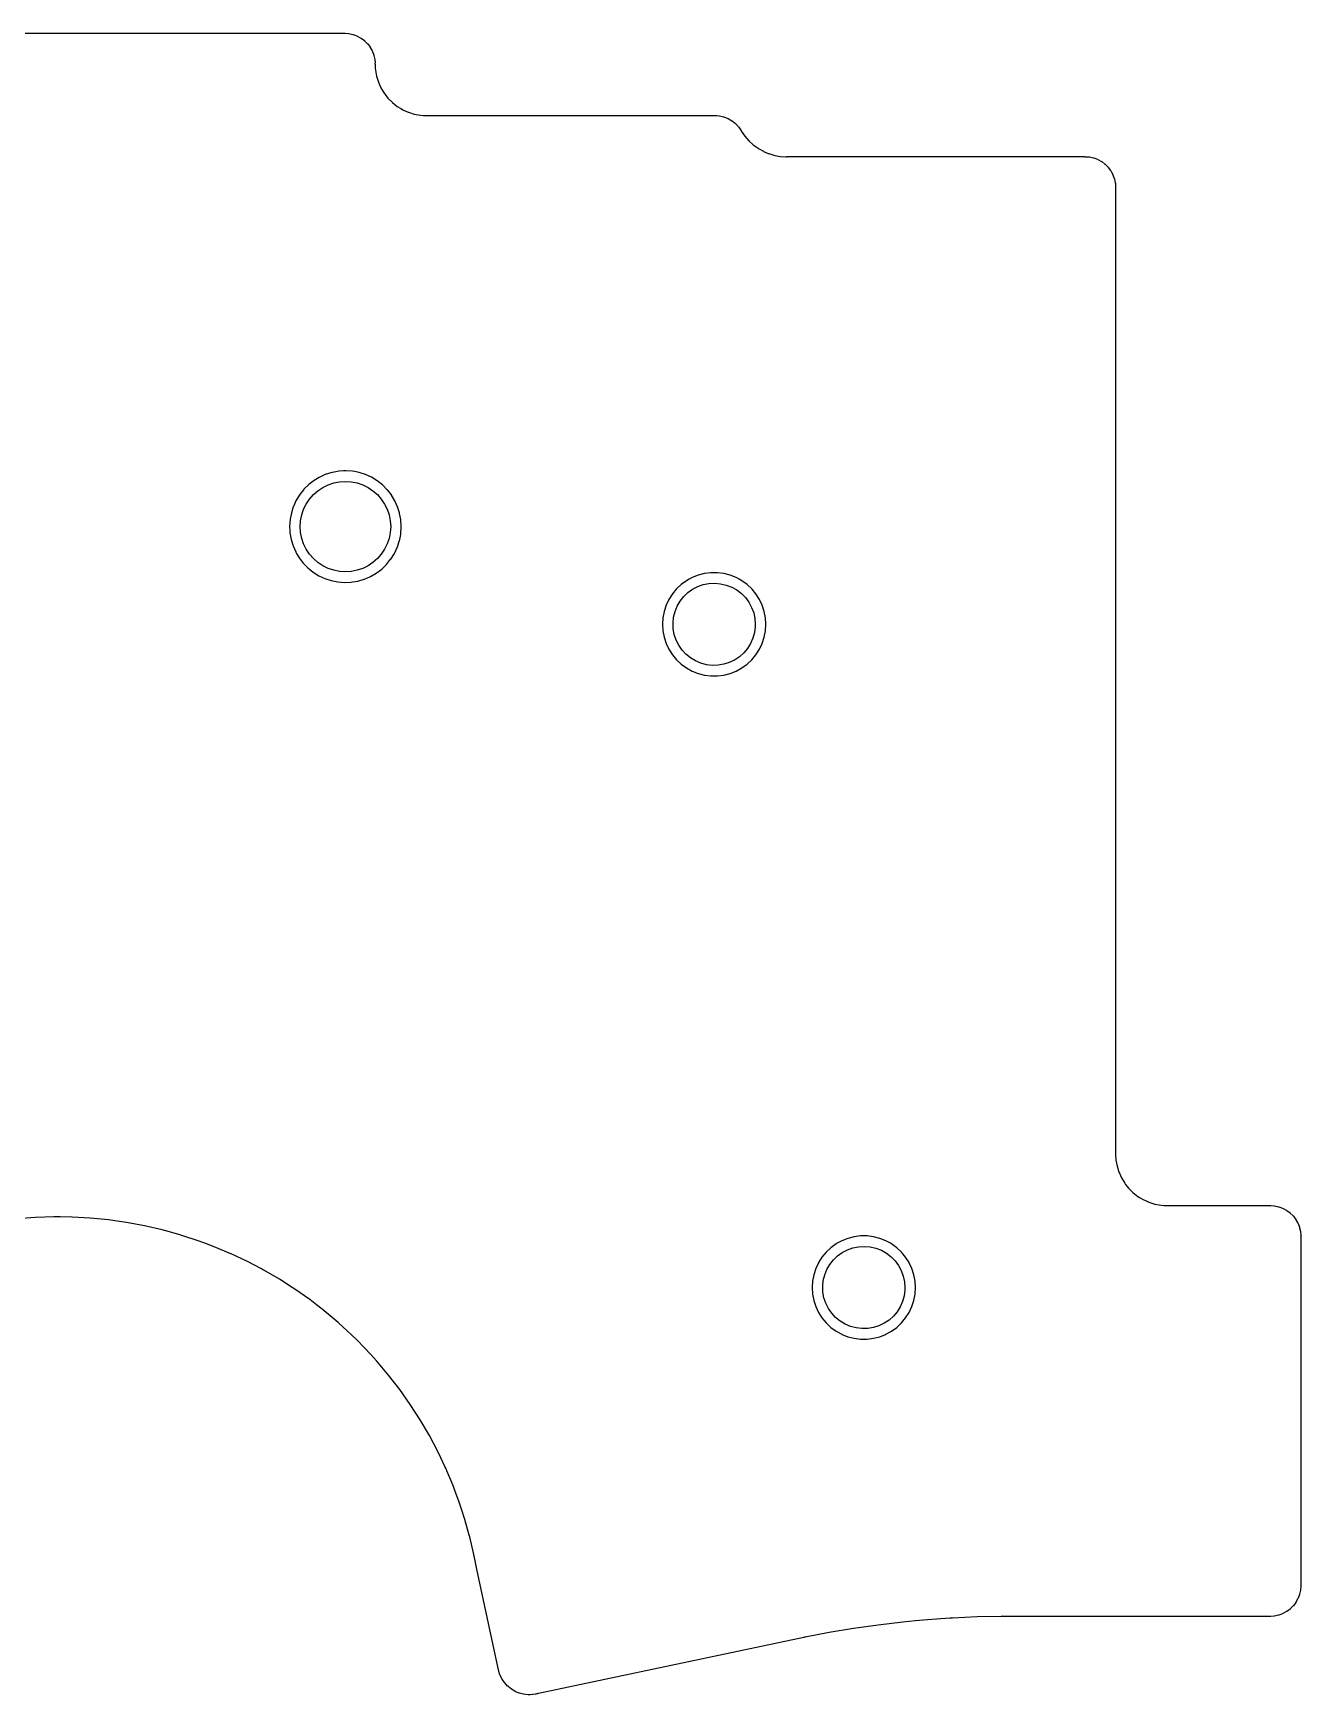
# Model space of a CAD drawing. Extents: x 84 to 209, y -139 to -58.
# Drawn here: x 147.1 to 208.8, y -139.1 to -58.3 of the extents above; entities that cross this region are included whole.
import ezdxf

# ---------------------------------------------------------------- set-up
doc = ezdxf.new("R2010")
doc.units = 0
doc.layers.add('BLACK', color=7, linetype='CONTINUOUS')

msp = doc.modelspace()

# ---------------------------------------------------------------- linework, layer by layer
at = {"layer": 'BLACK', "linetype": 'CONTINUOUS'}
for p, q in [((144.317, -58.2585), (162.226, -58.2585)), ((162.226, -58.2585), (162.245, -58.26)), ((162.245, -58.26), (162.26, -58.2623)), ((162.26, -58.2623), (162.26, -58.2623)), ((162.26, -58.2623), (162.269, -58.2637)), ((162.269, -58.2637), (162.284, -58.2617)), ((162.284, -58.2617), (162.309, -58.261)), ((162.309, -58.261), (162.478, -58.273)), ((162.478, -58.273), (162.496, -58.2756)), ((162.496, -58.2756), (162.686, -58.317)), ((162.686, -58.317), (162.704, -58.3221)), ((162.704, -58.3221), (162.886, -58.3901)), ((162.886, -58.3901), (162.903, -58.3976)), ((162.903, -58.3976), (163.073, -58.491)), ((163.073, -58.491), (163.089, -58.5007)), ((163.089, -58.5007), (163.245, -58.6174)), ((163.245, -58.6174), (163.258, -58.6292)), ((163.258, -58.6292), (163.396, -58.7669)), ((163.396, -58.7669), (163.408, -58.7805)), ((163.408, -58.7805), (163.524, -58.9364)), ((163.524, -58.9364), (163.534, -58.9515)), ((163.534, -58.9515), (163.627, -59.1225)), ((163.627, -59.1225), (163.635, -59.1389)), ((163.635, -59.1389), (163.703, -59.3214)), ((163.703, -59.3214), (163.708, -59.3386)), ((163.708, -59.3386), (163.749, -59.5289)), ((163.749, -59.5289), (163.752, -59.5467)), ((163.752, -59.5467), (163.763, -59.705)), ((163.762, -59.7327), (163.761, -59.7375)), ((163.761, -59.7375), (163.761, -59.7435)), ((163.761, -59.7435), (163.761, -59.7437)), ((163.761, -59.7437), (163.761, -59.744)), ((163.761, -59.744), (163.761, -59.75)), ((163.761, -59.75), (163.762, -59.7548)), ((163.763, -59.705), (163.762, -59.7278)), ((163.762, -59.7278), (163.763, -59.7278)), ((163.763, -59.7278), (163.762, -59.7327)), ((163.762, -59.7548), (163.762, -59.7573)), ((163.762, -59.7573), (163.763, -59.7629)), ((163.763, -59.7629), (163.772, -59.9197)), ((163.772, -59.9197), (163.774, -59.9572)), ((163.774, -59.9572), (163.78, -60.0529)), ((163.78, -60.0529), (163.835, -60.3514)), ((163.835, -60.3514), (163.925, -60.6412)), ((163.925, -60.6412), (163.927, -60.6446)), ((163.927, -60.6446), (163.927, -60.6446)), ((163.927, -60.6446), (163.964, -60.7267)), ((163.964, -60.7267), (164.05, -60.9179)), ((164.05, -60.9179), (164.207, -61.1776)), ((164.207, -61.1776), (164.209, -61.1806)), ((164.209, -61.1806), (164.209, -61.1806)), ((164.209, -61.1806), (164.253, -61.2363)), ((164.253, -61.2363), (164.394, -61.4165)), ((164.394, -61.4165), (164.609, -61.6311)), ((164.609, -61.6311), (164.847, -61.8182)), ((164.847, -61.8182), (165.025, -61.9255)), ((165.025, -61.9255), (165.104, -61.9733)), ((165.104, -61.9733), (165.104, -61.9733)), ((165.104, -61.9733), (165.107, -61.9752)), ((165.107, -61.9752), (165.148, -61.9937)), ((165.148, -61.9937), (165.38, -62.0982)), ((165.38, -62.0982), (165.38, -62.0982)), ((165.38, -62.0982), (165.384, -62.0998)), ((165.384, -62.0998), (165.674, -62.1901)), ((165.674, -62.1901), (165.972, -62.2448)), ((165.972, -62.2448), (165.976, -62.245)), ((165.976, -62.245), (165.976, -62.245)), ((165.976, -62.245), (166.108, -62.253)), ((166.108, -62.253), (166.244, -62.2612)), ((166.244, -62.2612), (166.257, -62.2627)), ((166.257, -62.2627), (166.262, -62.2636)), ((166.262, -62.2636), (166.269, -62.2637)), ((166.269, -62.2637), (166.27, -62.2637)), ((166.27, -62.2637), (166.27, -62.2637)), ((166.27, -62.2637), (166.275, -62.2637)), ((166.275, -62.2637), (166.303, -62.2598)), ((166.303, -62.2598), (166.32, -62.2585)), ((166.32, -62.2585), (180.226, -62.2585)), ((180.226, -62.2585), (180.245, -62.26)), ((180.245, -62.26), (180.26, -62.2623)), ((180.26, -62.2623), (180.26, -62.2623)), ((180.26, -62.2623), (180.269, -62.2637)), ((180.269, -62.2637), (180.283, -62.2618)), ((180.283, -62.2618), (180.309, -62.2611)), ((180.309, -62.2611), (180.376, -62.2661)), ((180.376, -62.2661), (180.489, -62.2746)), ((180.489, -62.2746), (180.507, -62.2774)), ((180.507, -62.2774), (180.707, -62.3232)), ((180.707, -62.3232), (180.725, -62.3288)), ((180.725, -62.3288), (180.916, -62.404)), ((180.916, -62.404), (180.933, -62.4122)), ((180.933, -62.4122), (181.11, -62.515)), ((181.11, -62.515), (181.126, -62.5257)), ((181.126, -62.5257), (181.286, -62.654)), ((181.286, -62.654), (181.299, -62.6669)), ((181.299, -62.6669), (181.438, -62.8175)), ((181.438, -62.8175), (181.45, -62.8324)), ((181.45, -62.8324), (181.547, -62.9758)), ((181.547, -62.9758), (181.555, -62.9909)), ((181.555, -62.9909), (181.555, -62.9909)), ((181.555, -62.9909), (181.559, -62.9976)), ((181.559, -62.9976), (181.56, -62.9997)), ((181.56, -62.9997), (181.562, -63.0071)), ((181.562, -63.0071), (181.565, -63.0101)), ((181.565, -63.0101), (181.566, -63.0136)), ((181.566, -63.0136), (181.572, -63.0244)), ((181.572, -63.0244), (181.577, -63.0297)), ((181.577, -63.0297), (181.583, -63.0382)), ((181.583, -63.0382), (181.735, -63.2591)), ((181.735, -63.2591), (181.739, -63.2654)), ((181.739, -63.2654), (181.932, -63.4865)), ((181.932, -63.4865), (181.935, -63.4889)), ((181.935, -63.4889), (181.935, -63.4889)), ((181.935, -63.4889), (182.146, -63.6818)), ((182.146, -63.6818), (182.149, -63.6843)), ((182.149, -63.6843), (182.151, -63.6864)), ((182.151, -63.6864), (182.151, -63.6864)), ((182.151, -63.6864), (182.383, -63.8541)), ((182.383, -63.8541), (182.383, -63.8541)), ((182.383, -63.8541), (182.386, -63.8562)), ((182.386, -63.8562), (182.389, -63.8579)), ((182.389, -63.8579), (182.389, -63.8579)), ((182.389, -63.8579), (182.407, -63.8678)), ((182.407, -63.8678), (182.642, -64)), ((182.642, -64), (182.645, -64.0014)), ((182.645, -64.0014), (182.645, -64.0014)), ((182.645, -64.0014), (182.877, -64.0993)), ((182.877, -64.0993), (182.912, -64.1138)), ((182.912, -64.1138), (183.193, -64.1962)), ((183.193, -64.1962), (183.482, -64.246)), ((183.482, -64.246), (183.741, -64.2608)), ((183.741, -64.2608), (183.755, -64.2623)), ((183.755, -64.2623), (183.762, -64.2636)), ((183.762, -64.2636), (183.769, -64.2637)), ((183.769, -64.2637), (183.77, -64.2637)), ((183.77, -64.2637), (183.77, -64.2637)), ((183.77, -64.2637), (183.775, -64.2637)), ((183.775, -64.2637), (183.803, -64.2598)), ((183.803, -64.2598), (183.82, -64.2585)), ((183.82, -64.2585), (198.226, -64.2585)), ((198.226, -64.2585), (198.245, -64.26)), ((198.245, -64.26), (198.26, -64.2623)), ((198.26, -64.2623), (198.26, -64.2623)), ((198.26, -64.2623), (198.269, -64.2637)), ((198.269, -64.2637), (198.284, -64.2617)), ((198.284, -64.2617), (198.309, -64.261)), ((198.309, -64.261), (198.478, -64.273)), ((198.478, -64.273), (198.496, -64.2756)), ((198.496, -64.2756), (198.686, -64.317)), ((198.686, -64.317), (198.704, -64.3221)), ((198.704, -64.3221), (198.886, -64.3901)), ((198.886, -64.3901), (198.903, -64.3976)), ((198.903, -64.3976), (199.073, -64.491)), ((199.073, -64.491), (199.089, -64.5007)), ((199.089, -64.5007), (199.245, -64.6174)), ((199.245, -64.6174), (199.258, -64.6292)), ((199.258, -64.6292), (199.396, -64.7669)), ((199.396, -64.7669), (199.408, -64.7805)), ((199.408, -64.7805), (199.524, -64.9364)), ((199.524, -64.9364), (199.534, -64.9515)), ((199.534, -64.9515), (199.57, -65.017)), ((199.57, -65.017), (199.627, -65.1225)), ((199.627, -65.1225), (199.635, -65.1389)), ((199.635, -65.1389), (199.703, -65.3214)), ((199.703, -65.3214), (199.708, -65.3386)), ((199.708, -65.3386), (199.749, -65.5289)), ((199.749, -65.5289), (199.752, -65.5467)), ((199.752, -65.5467), (199.764, -65.7086)), ((199.763, -65.7349), (199.761, -65.7437)), ((199.761, -65.7437), (199.762, -65.7526)), ((199.762, -65.7526), (199.762, -65.7526)), ((199.762, -65.7526), (199.765, -65.7753)), ((199.764, -65.7086), (199.763, -65.7266)), ((199.763, -65.7266), (199.763, -65.7349)), ((199.765, -65.7753), (199.766, -65.7916)), ((199.766, -65.7916), (199.766, -112.697)), ((161.055, -79.8539), (160.803, -80.0038)), ((161.08, -79.8388), (161.055, -79.8539)), ((161.379, -79.7067), (161.08, -79.8388)), ((161.383, -79.7056), (161.379, -79.7067)), ((161.688, -79.6126), (161.383, -79.7056)), ((161.692, -79.6115), (161.688, -79.6126)), ((161.688, -79.6126), (161.688, -79.6126)), ((161.852, -79.583), (161.692, -79.6115)), ((162.009, -79.5552), (161.852, -79.583)), ((162.013, -79.5545), (162.009, -79.5552)), ((162.009, -79.5552), (162.009, -79.5552)), ((162.238, -79.5422), (162.013, -79.5545)), ((162.335, -79.5368), (162.238, -79.5422)), ((162.339, -79.5366), (162.335, -79.5368)), ((162.335, -79.5368), (162.335, -79.5368)), ((162.665, -79.5579), (162.339, -79.5366)), ((162.669, -79.5586), (162.665, -79.5579)), ((162.768, -79.5774), (162.669, -79.5586)), ((162.669, -79.5586), (162.669, -79.5586)), ((162.986, -79.6183), (162.768, -79.5774)), ((163.297, -79.7168), (162.986, -79.6183)), ((163.481, -79.8001), (163.297, -79.7168)), ((163.591, -79.8504), (163.481, -79.8001)), ((163.595, -79.8519), (163.591, -79.8504)), ((163.591, -79.8504), (163.591, -79.8504)), ((163.874, -80.0219), (163.595, -79.8519)), ((160.105, -80.6898), (159.934, -80.9678)), ((160.289, -80.4586), (160.105, -80.6898)), ((160.306, -80.4373), (160.289, -80.4586)), ((160.309, -80.4343), (160.306, -80.4373)), ((160.306, -80.4373), (160.306, -80.4373)), ((160.541, -80.2052), (160.309, -80.4343)), ((160.8, -80.0058), (160.541, -80.2052)), ((160.58, -80.9107), (160.769, -80.6944)), ((160.769, -80.6944), (160.986, -80.5046)), ((160.803, -80.0038), (160.8, -80.0058)), ((160.803, -80.0038), (160.803, -80.0038)), ((160.986, -80.5046), (161.225, -80.3447)), ((161.225, -80.3447), (161.483, -80.2175)), ((161.483, -80.2175), (161.756, -80.125)), ((161.756, -80.125), (162.038, -80.0688)), ((162.038, -80.0688), (162.325, -80.05)), ((162.325, -80.05), (162.612, -80.0688)), ((162.612, -80.0688), (162.894, -80.125)), ((162.894, -80.125), (163.167, -80.2175)), ((163.167, -80.2175), (163.425, -80.3447)), ((163.425, -80.3447), (163.664, -80.5046)), ((163.664, -80.5046), (163.881, -80.6944)), ((164.13, -80.224), (163.874, -80.0219)), ((163.881, -80.6944), (164.07, -80.9107)), ((164.36, -80.4556), (164.13, -80.224)), ((164.363, -80.4586), (164.36, -80.4556)), ((164.559, -80.7101), (164.363, -80.4586)), ((164.363, -80.4586), (164.363, -80.4586)), ((164.561, -80.7131), (164.559, -80.7101)), ((164.559, -80.7101), (164.559, -80.7101)), ((164.73, -80.9929), (164.561, -80.7131)), ((159.696, -81.5789), (159.635, -81.8921)), ((159.697, -81.5752), (159.696, -81.5789)), ((159.696, -81.5789), (159.696, -81.5789)), ((159.787, -81.2945), (159.697, -81.5752)), ((159.796, -81.2679), (159.787, -81.2945)), ((159.797, -81.2643), (159.796, -81.2679)), ((159.796, -81.2679), (159.796, -81.2679)), ((159.934, -80.9678), (159.797, -81.2643)), ((160.2, -81.6806), (160.292, -81.4081)), ((160.292, -81.4081), (160.42, -81.15)), ((160.42, -81.15), (160.58, -80.9107)), ((164.07, -80.9107), (164.23, -81.15)), ((164.23, -81.15), (164.358, -81.4081)), ((164.358, -81.4081), (164.45, -81.6806)), ((164.863, -81.2909), (164.73, -80.9929)), ((164.864, -81.2945), (164.863, -81.2909)), ((164.953, -81.5789), (164.864, -81.2945)), ((164.96, -81.6028), (164.953, -81.5789)), ((159.635, -81.8958), (159.612, -82.2216)), ((159.612, -82.2216), (159.612, -82.2254)), ((159.612, -82.2254), (159.624, -82.4614)), ((159.635, -81.8921), (159.635, -81.8921)), ((159.635, -81.8921), (159.635, -81.8958)), ((160.125, -82.25), (160.144, -81.9628)), ((160.144, -82.5372), (160.125, -82.25)), ((160.144, -81.9628), (160.2, -81.6806)), ((164.45, -81.6806), (164.506, -81.9628)), ((164.506, -81.9628), (164.525, -82.25)), ((164.525, -82.25), (164.506, -82.5372)), ((164.961, -81.6065), (164.96, -81.6028)), ((165.014, -81.8958), (164.961, -81.6065)), ((164.961, -81.6065), (164.961, -81.6065)), ((165.019, -81.924), (165.014, -81.8958)), ((165.018, -82.5515), (165.038, -82.3091)), ((165.019, -81.9278), (165.019, -81.924)), ((165.038, -82.2348), (165.019, -81.9278)), ((165.019, -81.9278), (165.019, -81.9278)), ((165.038, -82.25), (165.038, -82.2348)), ((165.038, -82.3068), (165.038, -82.25)), ((165.038, -82.3091), (165.038, -82.3068)), ((159.624, -82.4614), (159.628, -82.5478)), ((159.628, -82.5478), (159.629, -82.5515)), ((159.629, -82.5515), (159.629, -82.5515)), ((159.629, -82.5515), (159.643, -82.6361)), ((159.643, -82.6361), (159.683, -82.8696)), ((159.683, -82.8696), (159.684, -82.8733)), ((159.684, -82.8733), (159.684, -82.8733)), ((159.684, -82.8733), (159.75, -83.0928)), ((159.75, -83.0928), (159.777, -83.1825)), ((159.777, -83.1825), (159.907, -83.4819)), ((160.2, -82.8194), (160.144, -82.5372)), ((160.292, -83.0919), (160.2, -82.8194)), ((160.42, -83.35), (160.292, -83.0919)), ((164.358, -83.0919), (164.23, -83.35)), ((164.45, -82.8194), (164.358, -83.0919)), ((164.506, -82.5372), (164.45, -82.8194)), ((164.843, -83.2621), (164.869, -83.1825)), ((164.869, -83.1825), (164.945, -82.9559)), ((164.945, -82.9559), (164.946, -82.9523)), ((164.945, -82.9559), (164.945, -82.9559)), ((164.946, -82.9523), (165.011, -82.6323)), ((165.011, -82.6323), (165.018, -82.5515)), ((159.907, -83.4819), (159.909, -83.4852)), ((159.909, -83.4852), (159.909, -83.4852)), ((159.909, -83.4852), (159.952, -83.5572)), ((159.952, -83.5572), (160.073, -83.7634)), ((160.073, -83.7634), (160.075, -83.7664)), ((160.075, -83.7664), (160.269, -84.02)), ((160.269, -84.02), (160.269, -84.02)), ((160.269, -84.02), (160.271, -84.023)), ((160.271, -84.023), (160.499, -84.257)), ((160.58, -83.5893), (160.42, -83.35)), ((160.769, -83.8056), (160.58, -83.5893)), ((160.986, -83.9954), (160.769, -83.8056)), ((161.225, -84.1553), (160.986, -83.9954)), ((163.664, -83.9954), (163.425, -84.1553)), ((163.881, -83.8056), (163.664, -83.9954)), ((164.07, -83.5893), (163.881, -83.8056)), ((164.23, -83.35), (164.07, -83.5893)), ((164.322, -84.0867), (164.524, -83.8396)), ((164.524, -83.8396), (164.526, -83.8364)), ((164.526, -83.8363), (164.529, -83.8334)), ((164.526, -83.8364), (164.526, -83.8363)), ((164.529, -83.8334), (164.703, -83.5572)), ((164.703, -83.5572), (164.843, -83.2621)), ((160.499, -84.257), (160.572, -84.3156)), ((160.572, -84.3156), (160.75, -84.4594)), ((160.75, -84.4594), (160.75, -84.4594)), ((160.75, -84.4594), (160.753, -84.4618)), ((160.753, -84.4618), (161.03, -84.6346)), ((161.03, -84.6346), (161.326, -84.7729)), ((161.483, -84.2825), (161.225, -84.1553)), ((161.326, -84.7729), (161.636, -84.8746)), ((161.756, -84.375), (161.483, -84.2825)), ((162.038, -84.4312), (161.756, -84.375)), ((162.325, -84.45), (162.038, -84.4312)), ((162.612, -84.4312), (162.325, -84.45)), ((162.894, -84.375), (162.612, -84.4312)), ((163.167, -84.2825), (162.894, -84.375)), ((162.931, -84.895), (163.244, -84.803)), ((163.425, -84.1553), (163.167, -84.2825)), ((163.244, -84.803), (163.248, -84.8015)), ((163.248, -84.8015), (163.541, -84.6756)), ((163.248, -84.8015), (163.248, -84.8015)), ((163.541, -84.6756), (163.544, -84.6741)), ((163.541, -84.6756), (163.541, -84.6756)), ((163.544, -84.6741), (163.827, -84.5101)), ((163.827, -84.5101), (164.087, -84.3133)), ((164.087, -84.3133), (164.322, -84.0867)), ((179.039, -84.803), (178.903, -84.8778)), ((179.176, -84.7277), (179.039, -84.803)), ((179.18, -84.7258), (179.176, -84.7277)), ((179.176, -84.7277), (179.176, -84.7277)), ((179.183, -84.7243), (179.18, -84.7258)), ((179.47, -84.611), (179.183, -84.7243)), ((179.183, -84.7243), (179.183, -84.7243)), ((179.473, -84.6096), (179.47, -84.611)), ((179.47, -84.611), (179.47, -84.611)), ((179.779, -84.5311), (179.473, -84.6096)), ((180.092, -84.4915), (179.779, -84.5311)), ((180.408, -84.4915), (180.092, -84.4915)), ((180.721, -84.5311), (180.408, -84.4915)), ((181.027, -84.6096), (180.721, -84.5311)), ((181.03, -84.611), (181.027, -84.6096)), ((181.317, -84.7243), (181.03, -84.611)), ((181.03, -84.611), (181.03, -84.611)), ((181.32, -84.7258), (181.317, -84.7243)), ((181.317, -84.7243), (181.317, -84.7243)), ((181.324, -84.7277), (181.32, -84.7258)), ((181.461, -84.803), (181.324, -84.7277)), ((181.324, -84.7277), (181.324, -84.7277)), ((181.597, -84.8778), (181.461, -84.803)), ((161.636, -84.8746), (161.957, -84.9383)), ((161.957, -84.9383), (161.961, -84.9386)), ((161.961, -84.9386), (161.961, -84.9386)), ((161.961, -84.9386), (162.279, -84.9628)), ((162.279, -84.9628), (162.279, -84.9628)), ((162.279, -84.9628), (162.282, -84.9631)), ((162.282, -84.9631), (162.609, -84.9486)), ((162.609, -84.9486), (162.668, -84.9386)), ((162.668, -84.9386), (162.927, -84.8956)), ((162.927, -84.8956), (162.931, -84.895)), ((162.927, -84.8956), (162.927, -84.8956)), ((178.217, -85.5226), (178.047, -85.7891)), ((178.407, -85.2919), (178.217, -85.5226)), ((178.415, -85.2825), (178.407, -85.2919)), ((178.418, -85.2794), (178.415, -85.2825)), ((178.415, -85.2825), (178.415, -85.2825)), ((178.648, -85.0633), (178.418, -85.2794)), ((178.903, -84.8778), (178.648, -85.0633)), ((178.771, -85.654), (178.975, -85.459)), ((178.975, -85.459), (179.205, -85.2947)), ((179.205, -85.2947), (179.456, -85.1645)), ((179.456, -85.1645), (179.722, -85.0709)), ((179.722, -85.0709), (179.999, -85.0158)), ((179.999, -85.0158), (180.281, -85.0002)), ((180.281, -85.0002), (180.563, -85.0246)), ((180.563, -85.0246), (180.838, -85.0884)), ((180.838, -85.0884), (181.102, -85.1903)), ((181.102, -85.1903), (181.348, -85.3284)), ((181.348, -85.3284), (181.573, -85.4998)), ((181.573, -85.4998), (181.771, -85.7011)), ((181.852, -85.0633), (181.597, -84.8778)), ((182.082, -85.2794), (181.852, -85.0633)), ((182.085, -85.2825), (182.082, -85.2794)), ((182.093, -85.2919), (182.085, -85.2825)), ((182.085, -85.2825), (182.085, -85.2825)), ((182.283, -85.5226), (182.093, -85.2919)), ((182.453, -85.7891), (182.283, -85.5226)), ((177.816, -86.3749), (177.756, -86.685)), ((177.913, -86.0747), (177.816, -86.3749)), ((177.915, -86.0711), (177.913, -86.0747)), ((178.046, -85.7927), (177.915, -86.0711)), ((178.047, -85.7891), (178.046, -85.7927)), ((178.046, -85.7927), (178.046, -85.7927)), ((178.28, -86.6561), (178.348, -86.382)), ((178.348, -86.382), (178.454, -86.1201)), ((178.454, -86.1201), (178.596, -85.8758)), ((178.596, -85.8758), (178.771, -85.654)), ((181.771, -85.7011), (181.939, -85.9283)), ((181.939, -85.9283), (182.073, -86.177)), ((182.073, -86.177), (182.171, -86.442)), ((182.171, -86.442), (182.23, -86.7182)), ((182.454, -85.7927), (182.453, -85.7891)), ((182.585, -86.0711), (182.454, -85.7927)), ((182.454, -85.7927), (182.454, -85.7927)), ((182.587, -86.0747), (182.585, -86.0711)), ((182.684, -86.3749), (182.587, -86.0747)), ((182.744, -86.685), (182.684, -86.3749)), ((177.756, -86.685), (177.737, -87)), ((177.737, -87), (177.756, -87.315)), ((178.251, -86.9372), (178.28, -86.6561)), ((178.262, -87.2195), (178.251, -86.9372)), ((178.313, -87.4974), (178.262, -87.2195)), ((182.246, -87.1256), (182.208, -87.4056)), ((182.23, -86.7182), (182.25, -87)), ((182.25, -87), (182.246, -87.1256)), ((182.763, -87), (182.744, -86.685)), ((182.744, -87.315), (182.763, -87)), ((177.756, -87.315), (177.816, -87.6251)), ((177.816, -87.6251), (177.913, -87.9253)), ((177.913, -87.9253), (177.915, -87.9289)), ((177.915, -87.9289), (177.915, -87.9289)), ((177.915, -87.9289), (178.046, -88.2073)), ((178.402, -87.7654), (178.313, -87.4974)), ((178.529, -88.0181), (178.402, -87.7654)), ((178.689, -88.2505), (178.529, -88.0181)), ((182.018, -87.9359), (181.868, -88.1756)), ((182.132, -87.6775), (182.018, -87.9359)), ((182.208, -87.4056), (182.132, -87.6775)), ((182.454, -88.2073), (182.585, -87.9289)), ((182.585, -87.9289), (182.587, -87.9253)), ((182.585, -87.9289), (182.585, -87.9289)), ((182.587, -87.9253), (182.684, -87.6251)), ((182.684, -87.6251), (182.744, -87.315)), ((178.046, -88.2073), (178.046, -88.2073)), ((178.046, -88.2073), (178.047, -88.2109)), ((178.047, -88.2109), (178.217, -88.4774)), ((178.217, -88.4774), (178.418, -88.7206)), ((178.418, -88.7206), (178.648, -88.9367)), ((178.881, -88.4579), (178.689, -88.2505)), ((179.1, -88.6363), (178.881, -88.4579)), ((179.342, -88.782), (179.1, -88.6363)), ((179.602, -88.8922), (179.342, -88.782)), ((180.986, -88.8596), (180.717, -88.9447)), ((181.241, -88.7373), (180.986, -88.8596)), ((181.476, -88.5803), (181.241, -88.7373)), ((181.686, -88.3918), (181.476, -88.5803)), ((181.868, -88.1756), (181.686, -88.3918)), ((181.852, -88.9367), (182.082, -88.7206)), ((182.082, -88.7206), (182.283, -88.4774)), ((182.283, -88.4774), (182.453, -88.2109)), ((182.453, -88.2109), (182.454, -88.2073)), ((182.454, -88.2073), (182.454, -88.2073)), ((178.648, -88.9367), (178.903, -89.1222)), ((178.903, -89.1222), (179.18, -89.2742)), ((179.18, -89.2742), (179.183, -89.2757)), ((179.183, -89.2757), (179.183, -89.2757)), ((179.183, -89.2757), (179.47, -89.389)), ((179.47, -89.389), (179.473, -89.3904)), ((179.473, -89.3904), (179.779, -89.4689)), ((179.875, -88.9646), (179.602, -88.8922)), ((179.779, -89.4689), (180.092, -89.5085)), ((180.156, -88.9978), (179.875, -88.9646)), ((180.092, -89.5085), (180.408, -89.5085)), ((180.438, -88.9911), (180.156, -88.9978)), ((180.408, -89.5085), (180.721, -89.4689)), ((180.717, -88.9447), (180.438, -88.9911)), ((180.721, -89.4689), (181.027, -89.3904)), ((181.027, -89.3904), (181.03, -89.389)), ((181.03, -89.389), (181.317, -89.2757)), ((181.317, -89.2757), (181.32, -89.2742)), ((181.317, -89.2757), (181.317, -89.2757)), ((181.32, -89.2742), (181.597, -89.1222)), ((181.597, -89.1222), (181.852, -88.9367)), ((199.765, -112.718), (199.761, -112.737)), ((199.761, -112.737), (199.761, -112.75)), ((199.761, -112.75), (199.762, -112.755)), ((199.762, -112.755), (199.762, -112.757)), ((199.762, -112.757), (199.763, -112.763)), ((199.763, -112.763), (199.78, -113.053)), ((199.766, -112.697), (199.765, -112.718)), ((199.78, -113.053), (199.835, -113.351)), ((199.835, -113.351), (199.925, -113.641)), ((199.925, -113.641), (199.927, -113.645)), ((199.927, -113.645), (199.927, -113.645)), ((199.927, -113.645), (199.947, -113.689)), ((199.947, -113.689), (200.05, -113.918)), ((200.05, -113.918), (200.207, -114.178)), ((200.207, -114.178), (200.209, -114.181)), ((200.209, -114.181), (200.209, -114.181)), ((200.209, -114.181), (200.253, -114.236)), ((200.253, -114.236), (200.394, -114.416)), ((200.394, -114.416), (200.609, -114.631)), ((200.609, -114.631), (200.847, -114.818)), ((200.847, -114.818), (200.931, -114.869)), ((200.931, -114.869), (201.104, -114.973)), ((201.104, -114.973), (201.104, -114.973)), ((201.104, -114.973), (201.107, -114.975)), ((201.107, -114.975), (201.245, -115.038)), ((201.245, -115.038), (201.38, -115.098)), ((201.38, -115.098), (201.38, -115.098)), ((201.38, -115.098), (201.384, -115.1)), ((201.384, -115.1), (201.674, -115.19)), ((201.674, -115.19), (201.972, -115.245)), ((201.972, -115.245), (201.976, -115.245)), ((201.976, -115.245), (201.976, -115.245)), ((201.976, -115.245), (202.108, -115.253)), ((202.108, -115.253), (202.244, -115.261)), ((202.244, -115.261), (202.257, -115.263)), ((202.257, -115.263), (202.262, -115.264)), ((202.262, -115.264), (202.269, -115.264)), ((202.269, -115.264), (202.27, -115.264)), ((202.27, -115.264), (202.27, -115.264)), ((202.27, -115.264), (202.275, -115.264)), ((202.275, -115.264), (202.303, -115.26)), ((202.303, -115.26), (202.32, -115.259)), ((202.32, -115.259), (207.226, -115.259)), ((207.226, -115.259), (207.245, -115.26)), ((207.245, -115.26), (207.26, -115.262)), ((207.26, -115.262), (207.26, -115.262)), ((207.26, -115.262), (207.269, -115.264)), ((207.269, -115.264), (207.284, -115.262)), ((207.284, -115.262), (207.309, -115.261)), ((207.309, -115.261), (207.478, -115.273)), ((207.478, -115.273), (207.496, -115.276)), ((207.496, -115.276), (207.686, -115.317)), ((207.686, -115.317), (207.704, -115.322)), ((207.704, -115.322), (207.886, -115.39)), ((207.886, -115.39), (207.903, -115.398)), ((207.903, -115.398), (208.073, -115.491)), ((208.073, -115.491), (208.089, -115.501)), ((208.089, -115.501), (208.245, -115.617)), ((147.26, -115.84), (146.375, -115.904)), ((147.261, -115.839), (147.26, -115.84)), ((148.145, -115.813), (147.261, -115.839)), ((147.261, -115.839), (147.261, -115.839)), ((148.146, -115.813), (148.145, -115.813)), ((148.145, -115.813), (148.145, -115.813)), ((148.148, -115.813), (148.146, -115.813)), ((148.464, -115.817), (148.148, -115.813)), ((148.148, -115.813), (148.148, -115.813)), ((149.033, -115.824), (148.464, -115.817)), ((149.035, -115.824), (149.033, -115.824)), ((149.918, -115.874), (149.035, -115.824)), ((149.035, -115.824), (149.035, -115.824)), ((149.919, -115.874), (149.918, -115.874)), ((149.918, -115.874), (149.918, -115.874)), ((149.92, -115.874), (149.919, -115.874)), ((150.8, -115.961), (149.92, -115.874)), ((149.92, -115.874), (149.92, -115.874)), ((150.802, -115.961), (150.8, -115.961)), ((150.8, -115.961), (150.8, -115.961)), ((150.803, -115.961), (150.802, -115.961)), ((151.123, -116.007), (150.803, -115.961)), ((150.803, -115.961), (150.803, -115.961)), ((151.68, -116.086), (151.123, -116.007)), ((151.681, -116.086), (151.68, -116.086)), ((152.55, -116.248), (151.681, -116.086)), ((151.681, -116.086), (151.681, -116.086)), ((152.552, -116.248), (152.55, -116.248)), ((152.55, -116.248), (152.55, -116.248)), ((153.416, -116.448), (152.552, -116.248)), ((208.245, -115.617), (208.258, -115.629)), ((208.258, -115.629), (208.396, -115.767)), ((208.396, -115.767), (208.408, -115.78)), ((208.408, -115.78), (208.522, -115.934)), ((208.522, -115.934), (208.524, -115.936)), ((208.524, -115.936), (208.534, -115.952)), ((208.534, -115.952), (208.627, -116.122)), ((208.627, -116.122), (208.635, -116.139)), ((208.635, -116.139), (208.703, -116.321)), ((208.703, -116.321), (208.708, -116.339)), ((208.708, -116.339), (208.749, -116.529)), ((153.772, -116.547), (153.416, -116.448)), ((154.269, -116.685), (153.772, -116.547)), ((154.271, -116.685), (154.269, -116.685)), ((154.269, -116.685), (154.269, -116.685)), ((154.272, -116.685), (154.271, -116.685)), ((154.472, -116.75), (154.272, -116.685)), ((154.272, -116.685), (154.272, -116.685)), ((155.115, -116.958), (154.472, -116.75)), ((155.116, -116.958), (155.115, -116.958)), ((155.488, -117.097), (155.116, -116.958)), ((155.116, -116.958), (155.116, -116.958)), ((155.946, -117.267), (155.488, -117.097)), ((186.178, -117.128), (185.923, -117.313)), ((186.235, -117.097), (186.178, -117.128)), ((186.451, -116.978), (186.235, -117.097)), ((186.455, -116.976), (186.451, -116.978)), ((186.451, -116.978), (186.451, -116.978)), ((186.458, -116.974), (186.455, -116.976)), ((186.745, -116.861), (186.458, -116.974)), ((186.458, -116.974), (186.458, -116.974)), ((186.748, -116.86), (186.745, -116.861)), ((186.745, -116.861), (186.745, -116.861)), ((187.054, -116.781), (186.748, -116.86)), ((187.367, -116.742), (187.054, -116.781)), ((187.683, -116.742), (187.367, -116.742)), ((187.996, -116.781), (187.683, -116.742)), ((188.302, -116.86), (187.996, -116.781)), ((188.305, -116.861), (188.302, -116.86)), ((188.592, -116.974), (188.305, -116.861)), ((188.305, -116.861), (188.305, -116.861)), ((188.595, -116.976), (188.592, -116.974)), ((188.592, -116.974), (188.592, -116.974)), ((188.599, -116.978), (188.595, -116.976)), ((188.815, -117.097), (188.599, -116.978)), ((188.599, -116.978), (188.599, -116.978)), ((188.872, -117.128), (188.815, -117.097)), ((189.127, -117.313), (188.872, -117.128)), ((208.749, -116.529), (208.752, -116.547)), ((208.752, -116.547), (208.764, -116.709)), ((208.763, -116.735), (208.761, -116.744)), ((208.761, -116.744), (208.762, -116.753)), ((208.762, -116.753), (208.762, -116.753)), ((208.762, -116.753), (208.765, -116.775)), ((208.764, -116.709), (208.763, -116.727)), ((208.763, -116.727), (208.763, -116.735)), ((208.765, -116.775), (208.766, -116.792)), ((208.766, -116.792), (208.766, -133.701)), ((155.947, -117.267), (155.946, -117.267)), ((156.762, -117.611), (155.947, -117.267)), ((155.947, -117.267), (155.947, -117.267)), ((156.763, -117.611), (156.762, -117.611)), ((157.565, -117.99), (156.763, -117.611)), ((185.492, -117.773), (185.322, -118.039)), ((185.693, -117.529), (185.492, -117.773)), ((185.923, -117.313), (185.693, -117.529)), ((185.871, -118.126), (186.046, -117.904)), ((186.046, -117.904), (186.25, -117.709)), ((186.25, -117.709), (186.48, -117.545)), ((186.48, -117.545), (186.731, -117.414)), ((186.731, -117.414), (186.997, -117.321)), ((186.997, -117.321), (187.274, -117.266)), ((187.274, -117.266), (187.556, -117.25)), ((187.556, -117.25), (187.838, -117.275)), ((187.838, -117.275), (188.113, -117.338)), ((188.113, -117.338), (188.377, -117.44)), ((188.377, -117.44), (188.623, -117.578)), ((188.623, -117.578), (188.848, -117.75)), ((188.848, -117.75), (189.046, -117.951)), ((189.046, -117.951), (189.214, -118.178)), ((189.357, -117.529), (189.127, -117.313)), ((189.558, -117.773), (189.357, -117.529)), ((189.728, -118.039), (189.558, -117.773)), ((157.567, -117.991), (157.565, -117.99)), ((158.24, -118.345), (157.567, -117.991)), ((157.567, -117.991), (157.567, -117.991)), ((158.35, -118.403), (158.24, -118.345)), ((158.351, -118.404), (158.35, -118.403)), ((159.116, -118.849), (158.351, -118.404)), ((158.351, -118.404), (158.351, -118.404)), ((185.091, -118.625), (185.031, -118.935)), ((185.188, -118.325), (185.091, -118.625)), ((185.19, -118.321), (185.188, -118.325)), ((185.321, -118.043), (185.19, -118.321)), ((185.322, -118.039), (185.321, -118.043)), ((185.321, -118.043), (185.321, -118.043)), ((185.555, -118.906), (185.623, -118.632)), ((185.623, -118.632), (185.729, -118.37)), ((185.729, -118.37), (185.871, -118.126)), ((189.214, -118.178), (189.348, -118.427)), ((189.348, -118.427), (189.446, -118.692)), ((189.446, -118.692), (189.505, -118.968)), ((189.729, -118.043), (189.728, -118.039)), ((189.86, -118.321), (189.729, -118.043)), ((189.729, -118.043), (189.729, -118.043)), ((189.862, -118.325), (189.86, -118.321)), ((189.959, -118.625), (189.862, -118.325)), ((190.019, -118.935), (189.959, -118.625)), ((159.116, -118.849), (159.116, -118.849)), ((159.117, -118.85), (159.116, -118.849)), ((159.741, -119.25), (159.117, -118.85)), ((159.863, -119.328), (159.741, -119.25)), ((160.589, -119.839), (159.863, -119.328)), ((185.031, -118.935), (185.012, -119.25)), ((185.012, -119.25), (185.031, -119.565)), ((185.031, -119.565), (185.091, -119.875)), ((185.526, -119.187), (185.555, -118.906)), ((185.537, -119.469), (185.526, -119.187)), ((185.588, -119.747), (185.537, -119.469)), ((189.521, -119.376), (189.483, -119.656)), ((189.505, -118.968), (189.525, -119.25)), ((189.525, -119.25), (189.521, -119.376)), ((189.959, -119.875), (190.019, -119.565)), ((190.038, -119.25), (190.019, -118.935)), ((190.019, -119.565), (190.038, -119.25)), ((160.918, -120.092), (160.589, -119.839)), ((161.19, -120.301), (160.918, -120.092)), ((161.292, -120.38), (161.19, -120.301)), ((161.971, -120.95), (161.292, -120.38)), ((185.091, -119.875), (185.188, -120.175)), ((185.188, -120.175), (185.19, -120.179)), ((185.19, -120.179), (185.19, -120.179)), ((185.19, -120.179), (185.321, -120.457)), ((185.677, -120.015), (185.588, -119.747)), ((185.804, -120.268), (185.677, -120.015)), ((185.964, -120.5), (185.804, -120.268)), ((189.293, -120.186), (189.143, -120.426)), ((189.407, -119.927), (189.293, -120.186)), ((189.483, -119.656), (189.407, -119.927)), ((189.729, -120.457), (189.86, -120.179)), ((189.86, -120.179), (189.862, -120.175)), ((189.86, -120.179), (189.86, -120.179)), ((189.862, -120.175), (189.959, -119.875)), ((162.194, -121.155), (161.971, -120.95)), ((162.624, -121.549), (162.194, -121.155)), ((185.321, -120.457), (185.321, -120.457)), ((185.321, -120.457), (185.322, -120.461)), ((185.322, -120.461), (185.492, -120.727)), ((185.492, -120.727), (185.693, -120.971)), ((185.693, -120.971), (185.923, -121.187)), ((185.923, -121.187), (186.178, -121.372)), ((186.156, -120.708), (185.964, -120.5)), ((186.375, -120.886), (186.156, -120.708)), ((186.617, -121.032), (186.375, -120.886)), ((186.877, -121.142), (186.617, -121.032)), ((187.15, -121.215), (186.877, -121.142)), ((188.261, -121.11), (187.992, -121.195)), ((188.516, -120.987), (188.261, -121.11)), ((188.751, -120.83), (188.516, -120.987)), ((188.961, -120.642), (188.751, -120.83)), ((188.872, -121.372), (189.127, -121.187)), ((189.143, -120.426), (188.961, -120.642)), ((189.127, -121.187), (189.357, -120.971)), ((189.357, -120.971), (189.558, -120.727)), ((189.558, -120.727), (189.728, -120.461)), ((189.728, -120.461), (189.729, -120.457)), ((189.729, -120.457), (189.729, -120.457)), ((162.625, -121.55), (162.624, -121.549)), ((162.624, -121.549), (162.624, -121.549)), ((162.626, -121.55), (162.625, -121.55)), ((162.875, -121.799), (162.626, -121.55)), ((162.626, -121.55), (162.626, -121.55)), ((163.253, -122.176), (162.875, -121.799)), ((186.178, -121.372), (186.455, -121.524)), ((186.455, -121.524), (186.458, -121.526)), ((186.458, -121.526), (186.458, -121.526)), ((186.458, -121.526), (186.555, -121.564)), ((186.555, -121.564), (186.748, -121.64)), ((186.748, -121.64), (187.054, -121.719)), ((187.054, -121.719), (187.367, -121.759)), ((187.431, -121.248), (187.15, -121.215)), ((187.367, -121.759), (187.683, -121.759)), ((187.713, -121.241), (187.431, -121.248)), ((187.683, -121.759), (187.996, -121.719)), ((187.992, -121.195), (187.713, -121.241)), ((187.996, -121.719), (188.302, -121.64)), ((188.302, -121.64), (188.495, -121.564)), ((188.495, -121.564), (188.592, -121.526)), ((188.592, -121.526), (188.595, -121.524)), ((188.592, -121.526), (188.592, -121.526)), ((188.595, -121.524), (188.872, -121.372)), ((163.541, -122.49), (163.253, -122.176)), ((163.852, -122.828), (163.541, -122.49)), ((163.853, -122.829), (163.852, -122.828)), ((163.852, -122.828), (163.852, -122.828)), ((164.425, -123.507), (163.853, -122.829)), ((164.967, -124.209), (164.425, -123.507)), ((165.479, -124.934), (164.967, -124.209)), ((165.959, -125.68), (165.479, -124.934)), ((165.959, -125.681), (165.959, -125.68)), ((166.406, -126.444), (165.959, -125.681)), ((165.959, -125.681), (165.959, -125.681)), ((166.406, -126.445), (166.406, -126.444)), ((166.406, -126.444), (166.406, -126.444)), ((166.407, -126.447), (166.406, -126.445)), ((166.82, -127.228), (166.407, -126.447)), ((166.821, -127.23), (166.82, -127.228)), ((166.82, -127.228), (166.82, -127.228)), ((166.964, -127.532), (166.821, -127.23)), ((167.163, -127.951), (166.964, -127.532)), ((167.201, -128.031), (167.163, -127.951)), ((167.202, -128.032), (167.201, -128.031)), ((167.259, -128.167), (167.202, -128.032)), ((167.202, -128.032), (167.202, -128.032)), ((167.547, -128.848), (167.259, -128.167)), ((167.547, -128.849), (167.547, -128.848)), ((167.694, -129.241), (167.547, -128.849)), ((167.547, -128.849), (167.547, -128.849)), ((167.857, -129.679), (167.694, -129.241)), ((167.858, -129.68), (167.857, -129.679)), ((167.985, -130.069), (167.858, -129.68)), ((167.858, -129.68), (167.858, -129.68)), ((168.132, -130.522), (167.985, -130.069)), ((168.132, -130.523), (168.132, -130.522)), ((168.345, -131.286), (168.132, -130.523)), ((168.132, -130.523), (168.132, -130.523)), ((168.37, -131.376), (168.345, -131.286)), ((168.57, -132.235), (168.37, -131.376)), ((168.57, -132.237), (168.57, -132.235)), ((168.572, -132.24), (168.57, -132.237)), ((168.574, -132.252), (168.572, -132.24)), ((168.574, -132.257), (168.574, -132.252)), ((168.575, -132.272), (168.574, -132.257)), ((168.574, -132.257), (168.574, -132.257)), ((168.578, -132.293), (168.575, -132.272)), ((168.733, -133.021), (168.578, -132.293)), ((169.761, -137.842), (168.733, -133.021)), ((208.749, -133.971), (208.708, -134.161)), ((208.752, -133.953), (208.749, -133.971)), ((208.764, -133.784), (208.752, -133.953)), ((208.763, -133.735), (208.761, -133.744)), ((208.761, -133.744), (208.763, -133.759)), ((208.765, -133.72), (208.763, -133.735)), ((208.763, -133.735), (208.763, -133.735)), ((208.763, -133.759), (208.764, -133.784)), ((208.766, -133.701), (208.765, -133.72)), ((208.197, -134.918), (208.089, -134.999)), ((208.245, -134.883), (208.197, -134.918)), ((208.258, -134.871), (208.245, -134.883)), ((208.396, -134.733), (208.258, -134.871)), ((208.408, -134.72), (208.396, -134.733)), ((208.524, -134.564), (208.408, -134.72)), ((208.534, -134.548), (208.524, -134.564)), ((208.627, -134.378), (208.534, -134.548)), ((208.635, -134.361), (208.627, -134.378)), ((208.638, -134.351), (208.635, -134.361)), ((208.703, -134.179), (208.638, -134.351)), ((208.708, -134.161), (208.703, -134.179)), ((188.223, -135.659), (187.028, -135.827)), ((188.224, -135.659), (188.223, -135.659)), ((188.223, -135.659), (188.223, -135.659)), ((188.223, -135.659), (188.223, -135.659)), ((189.422, -135.519), (188.224, -135.659)), ((188.224, -135.659), (188.224, -135.659)), ((189.423, -135.519), (189.422, -135.519)), ((189.422, -135.519), (189.422, -135.519)), ((189.424, -135.519), (189.423, -135.519)), ((190.039, -135.461), (189.424, -135.519)), ((189.424, -135.519), (189.424, -135.519)), ((190.626, -135.406), (190.039, -135.461)), ((191.707, -135.331), (190.626, -135.406)), ((190.626, -135.406), (190.626, -135.406)), ((190.626, -135.406), (190.626, -135.406)), ((191.83, -135.322), (191.707, -135.331)), ((193.037, -135.266), (191.83, -135.322)), ((194.223, -135.238), (193.037, -135.266)), ((193.037, -135.266), (193.037, -135.266)), ((193.037, -135.266), (193.037, -135.266)), ((194.239, -135.237), (194.223, -135.238)), ((194.244, -135.236), (194.239, -135.237)), ((194.239, -135.237), (194.239, -135.237)), ((194.249, -135.236), (194.244, -135.236)), ((194.25, -135.236), (194.249, -135.236)), ((194.249, -135.236), (194.249, -135.236)), ((194.257, -135.236), (194.25, -135.236)), ((194.277, -135.24), (194.257, -135.236)), ((194.28, -135.24), (194.277, -135.24)), ((194.3, -135.242), (194.28, -135.24)), ((201.342, -135.242), (194.3, -135.242)), ((207.233, -135.242), (201.342, -135.242)), ((207.25, -135.24), (207.233, -135.242)), ((207.257, -135.239), (207.25, -135.24)), ((207.272, -135.237), (207.257, -135.239)), ((207.281, -135.236), (207.272, -135.237)), ((207.272, -135.237), (207.272, -135.237)), ((207.29, -135.238), (207.281, -135.236)), ((207.298, -135.238), (207.29, -135.238)), ((207.316, -135.239), (207.298, -135.238)), ((207.478, -135.227), (207.316, -135.239)), ((207.496, -135.224), (207.478, -135.227)), ((207.686, -135.183), (207.496, -135.224)), ((207.704, -135.178), (207.686, -135.183)), ((207.886, -135.11), (207.704, -135.178)), ((207.902, -135.102), (207.886, -135.11)), ((208.073, -135.009), (207.902, -135.102)), ((208.089, -134.999), (208.073, -135.009)), ((184.603, -136.261), (171.707, -138.995)), ((184.619, -136.257), (184.603, -136.261)), ((184.644, -136.248), (184.619, -136.257)), ((184.649, -136.246), (184.644, -136.248)), ((184.654, -136.245), (184.649, -136.246)), ((184.656, -136.245), (184.654, -136.245)), ((184.654, -136.245), (184.654, -136.245)), ((184.661, -136.244), (184.656, -136.245)), ((184.656, -136.245), (184.656, -136.245)), ((184.666, -136.244), (184.661, -136.244)), ((184.671, -136.243), (184.666, -136.244)), ((184.682, -136.242), (184.671, -136.243)), ((184.671, -136.243), (184.671, -136.243)), ((185.836, -136.024), (184.682, -136.242)), ((185.837, -136.024), (185.836, -136.024)), ((187.027, -135.828), (185.837, -136.024)), ((185.837, -136.024), (185.837, -136.024)), ((187.028, -135.828), (187.027, -135.828)), ((187.027, -135.828), (187.027, -135.828)), ((187.028, -135.827), (187.028, -135.827)), ((187.028, -135.827), (187.028, -135.828)), ((169.767, -137.862), (169.761, -137.842)), ((169.775, -137.882), (169.767, -137.862)), ((169.776, -137.89), (169.775, -137.882)), ((169.778, -137.898), (169.776, -137.89)), ((169.781, -137.916), (169.778, -137.898)), ((169.834, -138.079), (169.781, -137.916)), ((169.841, -138.095), (169.834, -138.079)), ((169.931, -138.278), (169.841, -138.095)), ((169.941, -138.293), (169.931, -138.278)), ((170.056, -138.461), (169.941, -138.293)), ((170.067, -138.475), (170.056, -138.461)), ((170.205, -138.625), (170.067, -138.475)), ((170.218, -138.637), (170.205, -138.625)), ((170.335, -138.732), (170.218, -138.637)), ((170.376, -138.766), (170.335, -138.732)), ((170.391, -138.776), (170.376, -138.766)), ((170.565, -138.881), (170.391, -138.776)), ((170.581, -138.889), (170.565, -138.881)), ((170.769, -138.968), (170.581, -138.889)), ((170.786, -138.973), (170.769, -138.968)), ((170.983, -139.025), (170.786, -138.973)), ((171.001, -139.028), (170.983, -139.025)), ((171.085, -139.037), (171.001, -139.028)), ((171.203, -139.051), (171.085, -139.037)), ((171.221, -139.051), (171.203, -139.051)), ((171.311, -139.049), (171.221, -139.051)), ((171.424, -139.045), (171.311, -139.049)), ((171.442, -139.043), (171.424, -139.045)), ((171.568, -139.021), (171.442, -139.043)), ((171.618, -139.013), (171.568, -139.021)), ((171.642, -139.006), (171.618, -139.013)), ((171.656, -139), (171.642, -139.006)), ((171.665, -138.999), (171.656, -139)), ((171.692, -138.997), (171.665, -138.999)), ((171.665, -138.999), (171.665, -138.999)), ((171.707, -138.995), (171.692, -138.997))]:
    msp.add_line(p, q, dxfattribs=at)

doc.saveas('drawing.dxf')
